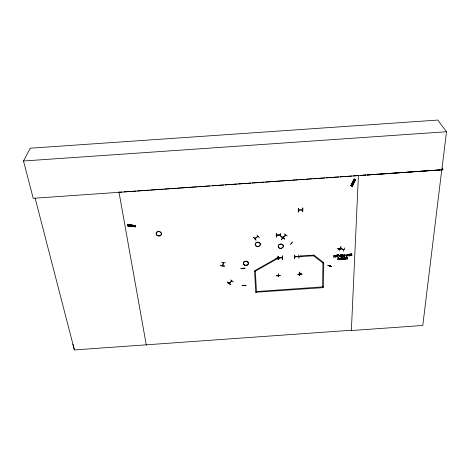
<?xml version="1.0" encoding="UTF-8"?>
<svg xmlns="http://www.w3.org/2000/svg" width="470" height="470" viewBox="0 0 470 470"><rect width="100%" height="100%" fill="white"/><g stroke="black" fill="none" stroke-linecap="round" stroke-linejoin="round"><path stroke-width="0.7" d="M298.009 274.274L301.998 274.11L298.033 274.545M255.727 292.228L323.401 287.64L323.765 262.918L322.984 262.977L313.584 255.821L313.543 254.981M294.514 258.488L294.549 255.139M295.16 256.579L294.743 256.879M323.765 262.918L322.937 262.783L322.602 286.894M298.803 254.805L298.808 258.259M331.538 266.637C320.358 262.671 339.193 269.181 328.001 265.386M335.797 255.457L335.533 256.925L335.527 255.48L335.833 255.586L335.527 255.48M336.514 255.41L336.82 255.516L336.514 255.41C337.143 256.89 335.11 256.873 336.479 256.338M336.532 256.285L336.549 255.533M336.784 255.392L336.702 256.691L335.803 256.761M337.959 256.755L337.971 255.075L337.677 256.773L337.724 255.222L337.008 255.269L336.978 254.934L338.688 254.816L336.972 255.145M337.677 256.773L337.724 255.222M338.23 257.683L337.942 259.663L337.959 257.707L338.265 257.813L337.959 257.707M338.006 255.198L338.723 255.151L338.688 254.816M339.457 258.923C340.022 256.555 341.696 259.957 339.469 259.475C340.198 259.869 341.302 259.041 340.644 258.312C339.681 257.519 338.641 259.728 340.562 258.847L340.527 258.547C338.946 259.375 340.01 257.536 340.533 258.529M339.469 259.475C339.17 258.735 340.597 259.646 340.521 258.717M340.022 255.733L339.769 256.626L339.757 255.645M339.81 255.657L340.791 255.38L341.044 254.57L341.02 256.538L340.75 255.445L340.074 255.686M340.756 256.555L340.75 255.445M340.791 255.38L340.774 254.587M341.96 255.939C340.932 257.525 342.037 255.304 341.22 255.263M341.755 255.351L341.261 255.204M341.714 255.228L341.684 256.238L341.191 256.185M341.719 255.04L342.037 254.769L341.731 254.664M341.761 255.169L341.772 254.787M341.302 258.112L340.926 258.012L341.913 258.623L342.178 257.407L342.154 259.364L341.766 258.629L340.838 259.458L341.766 258.629M341.995 256.068L342.001 254.646M342.201 255.322L342.172 255.01M342.395 256.444L342.671 254.975M342.395 254.546L342.73 254.881M343.57 258.647L343.5 259.035A0.623 0.499 -15.4 0 1 343.165 259.281C341.385 259.135 343.423 259.252 343.288 258.294M343.294 258.336L342.43 258.353L342.401 257.977L343.171 257.871L343.582 258.312M342.401 259.276L342.372 258.899M342.43 258.353L342.401 257.977M342.701 254.523L342.436 255.122M345.045 258.101C342.789 257.648 345.932 259.734 344.128 258.412L343.876 259.246L344.052 257.86L345.015 257.754L345.045 258.101L344.169 258.318L345.092 258.547M345.949 258.67L345.227 259.135L345.65 258.741M345.268 258.018L345.233 257.707L345.761 257.983L345.268 258.018L345.767 257.801M345.738 258.612L346.008 257.278M345.99 257.836L345.99 258.8M346.002 258.694L346.026 257.965M346.296 258.676C348.811 256.702 344.927 257.959 347.295 257.131A0.687 0.552 -15.9 0 1 347.6 257.296C348.205 258.706 344.845 258.441 347.712 258.87L346.69 259.035L346.29 258.647M346.402 257.678L346.372 257.272M347.712 258.87L347.724 258.576M350.567 255.31L350.708 254.946A0.599 0.482 -16.4 0 1 351.025 254.763C351.948 254.787 351.513 253.653 350.626 254.311L350.591 253.976L351.801 254.023L350.585 254.188M350.873 255.198L351.76 254.934L351.76 253.894M351.495 254.717L350.984 254.64A0.599 0.482 -16.4 0 0 350.767 254.74L350.738 255.721L351.813 255.715C352.118 254.887 350.996 256.226 350.837 255.322M351.325 330.24L351.307 330.551L422.783 325.469L441.771 169.77L33.223 198.305L23.5 160.999L30.286 148.203L437.752 120.067L446.5 131.735L441.841 169.882M222.686 265.556L222.61 265.885L223.503 262.407M220.647 265.779C223.708 265.744 228.226 266.813 220.683 265.632M349.98 254.905L349.833 255.521L349.304 255.562M348.952 255.104L348.969 254.57M350.273 254.881C350.685 255.944 348.846 256.479 348.916 255.198M340.063 255.856L340.039 255.557M127.858 224.566L127.734 225.812L135.407 226.757L135.536 225.535L127.846 224.584L127.805 224.989L135.495 225.953L135.536 225.571L127.846 224.584L127.805 225.001M129.826 226.017L129.931 224.877M130.637 224.907L130.519 226.099M346.108 255.692C346.314 253.829 347.935 256.491 346.184 255.956M134.632 226.663L134.749 225.477M135.431 225.923L135.46 226.299M339.798 255.768L339.974 255.198L340.756 255.257M347.694 254.799L348.1 254.258L348.681 254.499M336.761 256.25L335.797 256.908M242.896 268.47L243.131 268.681M244.047 285.067L244.089 285.648L244.23 285.12M340.562 258.847L340.139 259.34L339.44 259.105M127.711 225.947L127.746 225.553L127.711 225.958L135.389 226.887M343.594 258.482L343.564 258.917M135.495 225.947L135.536 225.547M347.953 254.781C348.305 253.183 348.552 256.185 347.912 254.658M343.905 258.347L345.056 257.877M135.431 226.528L135.389 226.91L135.431 226.505L127.746 225.759M350.861 255.286L351.02 254.858L351.76 254.934M338.993 259.14L338.929 258.518M278.269 275.479L278.34 275.408M345.115 258.647L344.845 259.182L343.876 259.246M299.878 256.438L299.925 257.031L299.737 256.45M131.406 225.059L131.3 226.199M129.15 224.778L129.044 225.917M128.627 224.713L128.527 225.853M242.92 268.446L243.113 268.452M348.969 254.887L349.322 254.088L350.173 254.323M350.25 255.098L349.721 255.821L348.981 255.539M278.322 275.479L278.875 275.432M278.516 275.426L278.487 275.761L278.446 275.173M222.604 265.838L223.35 262.654M300.107 274.169L300.042 273.687L299.925 274.18M346.12 255.568L347.001 255.239M329.781 265.873L330.005 265.409M341.948 256.044L341.22 256.514M339.04 249.059L338.688 249.347L338.835 248.789M285.425 235.053L285.56 235.376M344.716 254.834C343.411 259.17 345.926 251.515 344.581 256.291L343.946 255.187L343.558 256.362L343.27 256.25L343.558 256.362M282.805 238.073L282.905 237.914M231.786 280.772L229.184 283.451L229.196 283.151M231.704 280.801L231.51 281.272L231.775 281.025M291.294 242.937L291.435 243.237M344.581 256.291L344.998 254.811M346.807 255.674L346.366 255.821M348.393 254.781L347.982 254.963M225.436 262.865L221.446 262.201M345.685 258.635L345.191 258.811M256.021 240.023L253.565 237.191L255.886 240.117M346.384 255.516C347.389 256.232 345.755 254.969 346.86 255.639M347.97 254.623L348.376 254.44M329.752 265.861L329.84 265.397L329.946 265.885M338.723 249.329L339.017 249.094M345.103 258.735L344.14 259.223M343.834 254.893C342.806 257.954 344.193 252.813 344.44 256.003M350.82 185.703L354.21 179.052L355.661 179.599L352.318 186.185L350.82 185.703L351.272 185.85L354.486 179.17L350.908 185.679M350.902 185.703L354.21 179.052M351.337 185.773L351.766 185.844M351.865 186.038L355.279 179.434L352.136 186.126M355.279 179.434L351.942 186.038L352.324 186.179M352.288 186.173L355.626 179.593M341.003 246.85L339.199 250.146L340.873 246.903M341.026 246.844L339.211 250.134M343.523 249.253L343.905 249.688L343.834 249.3L343.958 249.576L340.262 248.536M344.757 247.907L343.282 251.28M294.684 258.471L294.761 255.145M278.404 273.728L278.51 276.983M345.926 258.764L345.227 259.135M329.911 265.908L329.875 265.368M349.069 254.534L350.085 254.229M276.46 236.998L276.354 233.414L276.278 237.027M254.781 238.619L257.977 236.228L258.189 236.545M298.891 210.272L298.755 209.902M302.169 209.702L302.263 210.072L302.216 209.661M339.751 258.576L340.568 258.676L339.422 258.8M278.904 275.42L278.792 275.032M278.305 257.918L282.347 257.707M278.71 257.865L278.328 258.059L278.269 257.695M298.738 256.326L294.784 256.502M281.477 236.674L284.603 238.772L284.473 239.048L281.489 236.657L284.597 238.778M281.471 236.798L284.626 238.895M229.207 283.428L229.536 283.046M231.863 281.13L229.301 283.269M227.609 282.57L230.7 284.514L227.703 282.476M334.599 256.367L333.906 257.037L334.599 256.367L335.322 256.937L334.981 256.837M334.987 255.516L334.622 256.162L335.351 255.621L335.022 255.645M344.815 258.753L344.111 258.776M333.87 256.914L334.434 256.203L333.9 255.592L334.622 256.162M333.906 257.037L334.434 256.203M335.351 255.621L334.787 256.326L335.316 255.492M281.442 239.524L283.974 236.639M340.121 255.557L340.785 255.568M290.131 244.635L292.769 241.95M276.478 235.217L280.531 234.718M337.154 248.401L340.809 249.529M298.374 210.096L302.557 210.055L302.51 209.643M338.882 259.17C337.442 259.305 339.322 259.828 338.964 258.6M340.797 259.334L341.567 258.518L340.838 259.458M278.51 275.314L278.869 275.291M283.122 237.873L285.83 235.1M285.531 235.405L285.789 234.883M230.494 279.862L233.484 281.93M230.576 284.65C228.755 282.464 224.208 279.95 230.723 284.514M300.089 256.579L313.584 255.821L314.095 255.134M322.984 262.977L323.495 262.295M283.245 237.538L283.116 237.632M229.442 283.204L229.436 282.975M347.665 258.453L346.649 258.67M285.572 235.405L285.596 234.847M283.163 237.873L283.193 237.315M256.955 235.065L259.37 237.838M284.25 233.942L287.311 236.005M229.325 283.522L229.378 282.981M256.491 292.17L255.351 271.12L254.928 270.603L277.629 257.777M254.552 270.984L255.351 271.12L278.04 258.312M282.834 238.278L282.734 237.855M291.335 243.372L291.247 242.955M223.462 262.983L223.532 262.648M346.413 257.396L347.33 257.255A0.687 0.552 -15.9 0 1 347.641 257.419L346.607 258.712M342.436 258.106L343.441 258.112M347.677 258.741L346.349 258.735M351.772 255.592L350.696 255.592M248.407 263.118L248.395 263.112A2.526 2.074 -4.8 0 0 244.5 261.579A2.503 2.056 -4.8 0 0 244.723 265.109A2.503 2.056 -4.8 0 0 248.36 263.077A2.503 2.056 -4.8 0 0 244.506 261.555A2.526 2.074 -4.8 0 0 244.717 265.168A2.509 2.062 -4.8 0 0 248.377 263.171L248.413 263.165M278.269 259.522L278.07 256.315M278.076 256.303L278.087 259.657L278.264 256.174M298.209 212.07L298.338 208.398M352.2 186.096L355.455 179.528M299.637 273.951L299.596 273.563M298.509 210.131L298.374 209.967M299.637 273.969L299.32 273.846L299.678 273.593M298.697 256.702L298.65 256.297M118.998 192.224L121.93 192.018M124.127 191.866L129.25 191.513M130.713 191.408L135.842 191.055M137.305 190.949L142.428 190.591M143.896 190.491L149.019 190.133M150.482 190.033L156.34 189.627M157.803 189.522L162.931 189.169M164.394 189.063L169.517 188.711M170.986 188.605L176.109 188.253M177.572 188.147L196.607 186.825M198.076 186.725L203.199 186.367M204.662 186.267L209.79 185.909M211.988 185.756L217.111 185.397M218.574 185.297L223.702 184.939M225.165 184.839L230.288 184.481M231.751 184.381L236.88 184.023M238.343 183.923L250.792 183.053M252.255 182.953L257.378 182.595M258.847 182.495L263.97 182.137M265.433 182.037L284.468 180.715M285.936 180.609L291.059 180.257M292.522 180.151L297.651 179.799M299.114 179.693L304.971 179.287M306.434 179.188L311.563 178.829M313.026 178.729L318.149 178.371M319.612 178.271L324.741 177.913M326.204 177.813L338.653 176.943M340.115 176.843L345.238 176.485M346.701 176.385L351.83 176.027M353.293 175.927L358.416 175.569L351.36 330.545L351.372 330.234L74.413 349.933L72.885 344.228M367.199 174.958L372.316 174.605L367.193 174.975M373.779 174.499L378.902 174.147M380.365 174.041L385.482 173.689M386.945 173.583L392.797 173.177M394.26 173.078L399.382 172.719M400.845 172.619L405.963 172.261M407.42 172.161L412.537 171.803M414 171.703L426.425 170.839M427.888 170.739L432.999 170.381M434.462 170.281L439.579 169.923M302.633 209.861L298.462 209.925M302.656 211.77L302.604 207.993L302.651 211.653M280.555 233.22L280.619 236.739M276.436 235.341L278.152 234.947M276.401 235.006L276.483 235.341L280.572 235.053L280.443 234.689M280.114 234.747L280.138 235.112L280.449 234.883M300.083 255.927L313.584 255.169M346.725 254.252L348.047 256.044M342.912 254.957L343.312 256.379M333.9 255.592L334.205 255.568M340.715 256.432L341.02 256.538M342.354 256.315L342.665 256.426M346.049 257.401L345.744 257.296M346.366 257.554C348.317 257.014 346.654 258.147 346.331 258.776M342.389 258.23C343.564 257.313 343.623 259.775 342.36 259.146M342.407 259.029L343.129 259.158A0.623 0.499 -15.4 0 0 343.458 258.911M23.5 160.999L446.5 131.735M373.768 174.529L443.216 169.823L442.035 168.031M297.81 256.655L301.846 256.391M275.843 258.288L279.885 258.018M299.966 256.726L299.76 257.031L299.696 256.52M277.764 258.518L277.905 257.983M240.987 268.394L245.005 268.264L240.987 268.382M240.993 268.47L245.005 268.2M299.678 273.822L299.29 273.975L299.32 273.581M276.413 275.772L280.402 275.632L276.43 275.884M298.033 274.55L301.993 274.116L298.009 274.239M299.725 275.361L299.696 272.13L299.754 275.467M242.179 285.672L246.116 285.402M242.185 285.76L246.127 285.513M282.347 255.962L282.323 259.305M280.613 257.636L282.335 257.842L282.223 257.454M298.356 256.714L298.738 256.667L294.784 256.879L294.696 256.544L294.825 256.908M278.358 258.042L282.223 257.625M344.134 258.236L345.139 258.647M344.163 258.535L344.874 258.782M276.495 235.353L276.483 234.965M354.245 179.117L354.603 179.258M355.543 179.534L355.22 179.464L355.655 179.599M135.519 225.7L127.828 224.766L135.513 225.77M127.811 224.977L135.507 225.847M302.845 208.081L302.709 211.753L302.692 208.093M282.376 256.068L282.335 259.305M340.139 248.43L343.746 249.464M351.237 185.016L352.541 185.427M353.322 180.891L354.609 181.255M353.029 181.485L354.31 181.849M277.723 258.065L277.805 258.582L277.764 257.995M340.638 248.642L340.198 248.319M281.448 239.518L283.909 236.616M346.396 255.856L346.325 255.551M283.398 237.415L283.398 237.597M347.771 255.057C349.803 255.375 347.359 252.901 347.759 255.116M314.142 255.322L323.542 262.483M340.926 258.012L341.602 258.641M338.917 258.576L338.206 258.441L338.964 258.641M341.261 257.989L341.913 258.623M334.752 256.197L335.322 256.937M333.935 255.721L334.47 256.332M334.634 256.491L335.016 256.961M277.658 257.971L278.07 258.506M349.968 254.493C349.286 253.395 348.687 255.95 349.715 255.756C350.849 254.787 348.952 253.5 349.245 255.398M350.661 255.639L350.538 255.304M350.132 254.194L350.309 255.01M343.482 258.077L343.623 258.447M347.013 255.181C347.647 256.021 345.996 256.702 346.073 255.568M346.173 256.009L346.073 255.692M355.179 180.139L353.892 179.769M354.95 180.586L353.663 180.216M351.813 255.715C351.989 254.916 350.826 256.027 350.82 255.163M350.591 253.976L350.626 254.311M242.925 268.693L242.878 268.247M346.179 257.642L346.208 257.954M340.55 248.377L340.462 248.542M348.37 254.352L348.446 254.746M342.178 257.407L341.907 257.425M341.226 255.075L341.255 255.386M338.964 248.83L339.029 249.124M342.154 259.364L341.884 259.381M338.758 248.842L338.905 249.347M338.635 249.065L338.706 249.364M340.039 256.608L339.769 256.626M350.203 254.317L350.309 254.787M336.978 254.934L337.008 255.269M338.212 259.646L339.152 259.211L339.07 258.288A0.629 0.505 -15 0 0 338.741 258.142A0.729 0.588 -15 0 0 338.212 258.253L338.247 258.382A0.734 0.588 -15 0 1 338.776 258.265A0.629 0.505 -15 0 1 339.111 258.418L339.117 259.44L337.942 259.663M35.174 198.352L74.413 349.933M323.36 286.835L256.455 291.565M343.182 254.94L343.453 256.068M298.374 256.315L298.415 256.72M299.901 273.693L299.913 274.216M278.305 275.702L278.305 275.185M347.659 254.799L348.399 255.239L348.658 254.482M285.684 234.812L283.016 237.802L283.005 237.503M285.408 235.041L285.419 235.335M118.928 191.801L146.311 345.133M280.155 234.706L280.196 235.118M281.982 257.877L281.859 257.507M276.871 235.035L276.812 235.335L276.771 234.947M278.634 257.642L278.751 258.012M278.352 257.66L278.387 258.065M278.434 275.091L278.528 275.69M348.975 255.51L348.91 254.975M258.124 236.328L254.905 238.719L254.799 238.331M257.748 236.381L257.813 236.768M255.122 238.161L255.187 238.543L255.028 238.178M243.055 268.164L243.09 268.752M242.914 268.176L242.955 268.764M254.57 271.178L255.751 292.422M231.522 280.972L231.61 281.342M223.368 262.389L223.291 262.977L223.256 262.677M222.815 265.35L222.745 265.644M298.374 208.286L298.38 212.052M300.124 256.115L300.13 256.767M299.701 272.13L299.725 275.485M282.329 255.962L282.347 259.434M248.377 263.171A2.509 2.062 -4.8 0 0 244.512 261.649A2.509 2.062 -4.8 0 0 244.729 265.209A2.526 2.074 -4.8 0 0 248.383 263.112M353.176 181.961C353.704 182.971 354.016 181.02 353.176 181.961M130.672 225.447L131.265 225.659L130.672 225.447M354.486 179.17L351.108 185.797L354.498 179.193M295.189 256.855L295.066 256.485L295.189 256.855M283.328 246.039L283.316 246.045A2.55 2.115 -9.4 0 1 279.533 248.148A2.556 2.121 -9.4 0 1 279.433 244.471A2.55 2.115 -9.4 0 1 283.293 246.045L283.328 245.998A2.556 2.121 -9.4 0 1 279.527 248.154A2.55 2.115 -9.4 0 1 279.438 244.471A2.556 2.121 -9.4 0 1 283.298 246.051L283.316 245.992M260.357 244.23L260.345 244.23A2.556 2.133 -6.6 0 1 256.585 246.345A2.556 2.133 -6.6 0 1 256.409 242.643A2.556 2.133 -6.6 0 1 260.321 244.236M365.736 175.063L360.613 175.416L365.731 175.075M353.969 182.519L352.67 182.107L353.969 182.519M256.579 246.245A2.55 2.133 -6.6 0 0 260.304 244.142A2.55 2.133 -6.6 0 0 256.403 242.555A2.55 2.133 -6.6 0 0 256.579 246.245M157.162 235.458A2.62 2.197 6.7 0 0 161.369 234.178A2.62 2.197 6.7 0 0 157.797 231.704A2.62 2.197 6.7 0 0 157.162 235.458M157.18 235.364A2.614 2.191 6.7 0 0 161.375 234.084A2.614 2.191 6.7 0 0 157.808 231.616A2.614 2.191 6.7 0 0 157.18 235.364"/></g></svg>
